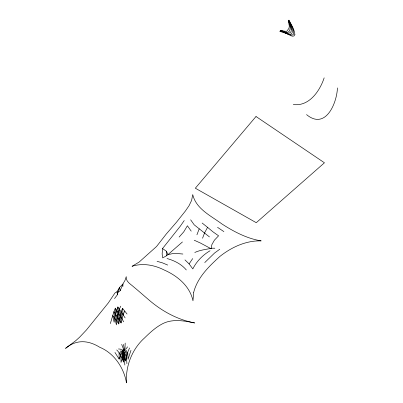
<?xml version="1.0" encoding="UTF-8"?>
<svg xmlns="http://www.w3.org/2000/svg" width="403" height="403" viewBox="0 0 403 403"><rect width="100%" height="100%" fill="white"/><g stroke="black" fill="none" stroke-linecap="round" stroke-linejoin="round"><path stroke-width="0.6" d="M122.88 286.548L122.94 283.979L125.056 280.276L126.235 276.665C125.59 281.667 130.718 284.12 133.806 287.001C138.521 290.89 143.085 294.966 147.745 298.925C161.079 310.703 177.053 319.639 194.664 322.944C184.398 320.853 173.083 318.677 163.19 323.428C156.052 326.959 150.158 332.45 144.511 337.971C132.053 349.099 125.404 366.272 126.487 382.85C123.938 367.868 114.17 353.209 99.798 347.29C88.287 340.157 76.424 339.19 65.553 348.368L75.794 340.651L79.547 337.256L86.398 330.012L108.301 302.935L114.936 293.011L117.036 291.691L119.58 287.43L122.94 283.979L120.2 290.674L117.867 292.417L117.399 294.734L114.502 298.593M125.192 343.034L124.925 349.633M184.242 220.537L180.212 226.31L162.52 248.575L162.147 254.021L162.706 257.875L166.676 255.709L182.468 241.941M126.89 363.733L126.507 356.549L122.975 350.469L122.28 350.066L122.265 358.831L121.031 362.413L120.779 350.756L122.064 352.111L125.595 360.907L127.736 352.101L129.57 347.95M123.736 321.846L115.313 308.154L113.989 311.544L114.88 318.163L116.386 324.863C117.5 318.561 117.52 311.831 120.789 306.144M124.698 311.091L123.041 314.914L121.061 322.939L113.989 311.544L112.754 315.494L118.814 323.916C119.53 318.632 120.084 313.176 122.583 308.381L127.061 314.033M337.447 87.894C336.843 103.47 325.423 130.365 306.527 114.588M123.58 362.005L125.137 349.764L123.585 351.461L122.265 358.831L123.58 362.005L122.975 350.469L123.6 349.91L122.588 350.323L120.381 349.134L118.447 348.963M125.152 317.927L117.898 306.975L115.666 313.962L114.125 322.229L112.754 315.494L110.346 323.614M130.98 350.257L128.068 359.3L127.736 352.101M324.173 77.829C319.846 91.033 309.036 106.75 293.253 104.523M202.533 238.294L204.512 233.06L207.55 227.342L202.13 223.02M196.921 234.818L199.213 228.808L194.201 224.824L190.629 219.791M114.951 352.434L119.152 359.088L122.064 352.111L122.975 350.469L124.2 349.728L123.585 351.461L124.859 365.073M125.857 349.154L127.615 346.792M210.064 250.742C202.795 255.044 196.593 261.315 192.82 268.907L189.108 263.915L192.694 258.565M179.093 237.11L183.763 231.831L187.4 225.766L191.239 231.176M204.724 262.6L214.567 253.029L219.801 249.21M194.755 252.474C200.241 249.966 206.376 249.351 212.064 248.208L214.905 248.218M182.922 254.036L177.451 253.527L172.534 253.643L167.965 254.641L166.489 251.286L162.52 248.575M157.049 261.325L162.333 262.816L167.729 265.068M167.013 258.525C174.287 260.55 181.426 264.096 186.327 269.98M194.196 240.208L200.407 243.019L211.101 248.747L211.887 244.601L214.381 240.203L218.577 235.81L212.991 231.851L207.55 227.342M217.524 227.327L223.912 231.634M209.469 236.934L199.213 228.808M122.28 350.066L122.588 350.323M184.947 259.87L189.108 263.915M116.704 349.915L119.061 352.519L122.265 358.831M121.661 344.369L123.938 350.278M120.2 290.674L119.58 287.43L117.867 292.417L117.036 291.691L117.399 294.734M118.814 323.916L116.669 310.144M116.961 321.09L115.666 313.962L115.313 308.154M123.464 344.333L124.451 350.187M119.333 320.053L118.245 312.788L117.898 306.975M121.061 322.939L119.343 309.116M125.595 360.907L124.759 353.864L126.28 350.373L126.507 356.549M121.071 311.831L121.867 319.015M122.583 308.381L123.041 314.914M166.489 251.286L166.676 255.709M119.061 352.519L119.152 359.088M291.243 29.177C292.049 34.351 286.719 33.696 283.737 31.812A60.067 58.047 -16.6 0 0 280.297 30.83L280.14 31.021A50.093 48.41 -16.6 0 1 283.888 32.119C296.356 39.167 292.346 27.162 288.634 20.538L290.719 25.938L291.243 29.177M289.309 25.978L289.183 27.203A6.866 6.634 -16.6 0 1 288.694 28.724L286.674 31.384L283.939 31.076A47.096 45.509 -16.6 0 0 281.626 30.608L280.453 30.633C283.163 30.482 286.553 33.797 288.911 31.671C291.379 28.512 290.019 24.104 288.321 20.921L289.309 25.978M193.621 292.598L192.982 300.789C189.899 286.07 177.315 275.753 164.132 269.975C154.299 264.993 142.727 262.796 132.048 266.307L139.095 262.096L156.571 246.475L166.243 234.047L176.459 222.249L185.4 211.001L189.042 205.701L191.611 200.402L192.73 194.604C196.13 209.031 210.981 215.801 221.882 223.932C233.881 231.685 246.918 238.556 261.159 240.883C246.142 240.42 231.549 247.185 219.998 256.353C208.9 266.408 197.359 277.556 193.621 292.598M294.91 34.577C293.505 39.091 287.525 32.885 284.583 32.9A56.914 54.999 -16.6 0 0 279.828 31.409L279.984 31.212C284.458 31.374 288.86 35.998 293.112 34.854C294.941 29.832 290.785 24.729 288.795 20.341L288.951 20.15C291.359 24.719 294.392 29.323 294.91 34.577M256.011 116.512L195.329 188.211L256.263 222.698L324.445 162.792L256.011 116.512"/></g></svg>
